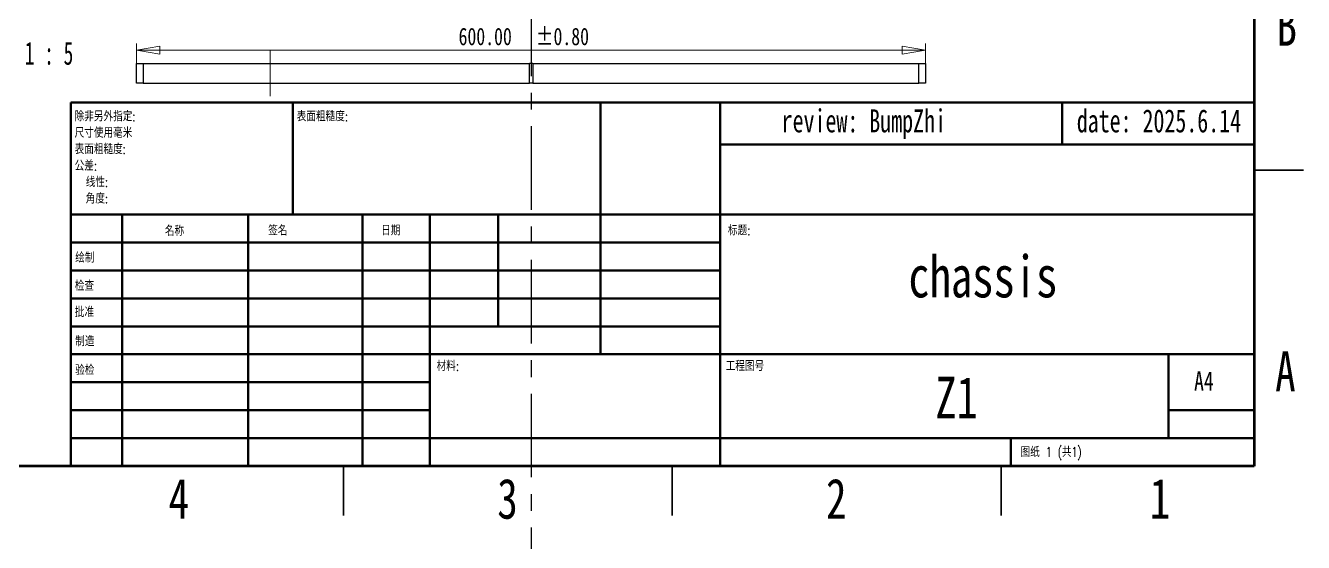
# Model space of a CAD drawing. Header units: millimetres. Extents: x -195 to 429, y -136 to 488.
# Drawn here: x 100.1 to 294.5, y -1.6 to 76.9 of the extents above; entities that cross this region are included whole.
import ezdxf

# ---------------------------------------------------------------- set-up
doc = ezdxf.new("R2010")
doc.units = ezdxf.units.MM
doc.linetypes.add('CENTERX2', pattern=[20.32, 12.7, -2.54, 2.54, -2.54])
doc.styles.add('SLDTEXTSTYLE0', font='TXT', dxfattribs={"width": 0.75})
doc.styles.add('SLDTEXTSTYLE1', font='TXT', dxfattribs={"width": 0.75, "bigfont": 'bigfont'})
doc.styles.add('SLDTEXTSTYLE2', font='TXT', dxfattribs={"width": 0.7})
doc.styles.add('SLDTEXTSTYLE3', font='TXT', dxfattribs={"width": 0.694444, "bigfont": 'bigfont'})
doc.styles.add('SLDTEXTSTYLE5', font='TXT', dxfattribs={"width": 0.62})
doc.dimstyles.new('SLDDIMSTYLE6', dxfattribs={"dimtxt": 2.645833, "dimasz": 3.556, "dimexe": 0, "dimexo": 0.0625, "dimgap": 0.661458, "dimtad": 1, "dimlfac": 5, "dimrnd": 1e-09, "dimzin": 4, "dimdsep": 46, "dimtxsty": 'SLDTEXTSTYLE0', "dimblk1": 'CLOSED', "dimblk2": 'CLOSED', "dimsah": 1, "dimcen": 0.09, "dimadec": 0, "dimazin": 1, "dimtol": 1, "dimtp": 0.8, "dimtm": 0.8, "dimtfac": 1, "dimtofl": 0, "dimtmove": 0, "dimatfit": 3, "dimldrblk": 'CLOSED', "dimfxl": 0, "dimfrac": 2, "dimtolj": 1, "dimtzin": 0, "dimarcsym": 0})

# ---------------------------------------------------------------- blocks, each defined once
blk = doc.blocks.new('_Closed')
at = {"color": 0, "linetype": 'ByBlock', "lineweight": -2}
for p, q in [((-1, 0.166667), (0, 0)), ((-1, 0.166667), (-1, -0.166667)), ((0, 0), (-1, -0.166667)), ((0, 0), (-1, 0))]:
    blk.add_line(p, q, dxfattribs=at)
blk = doc.blocks.new('_D_22')
at = {"color": 7, "linetype": 'Continuous', "lineweight": 0}
for p, q in [((117.02, 69.2), (117.02, 74.21)), ((237.02, 69.2), (237.02, 74.21)), ((117.02, 73.21), (237.02, 73.21))]:
    blk.add_line(p, q, dxfattribs=at)
at = {"color": 7, "linetype": 'Continuous', "lineweight": 18, "xscale": 3.556, "yscale": 3.556, "rotation": 180.0000000000004}
blk.add_blockref('_Closed', (117.02, 73.21, -5.02), dxfattribs=at)
at = {"color": 7, "linetype": 'Continuous', "lineweight": 18, "xscale": 3.556, "yscale": 3.556}
blk.add_blockref('_Closed', (237.02, 73.21, -5.02), dxfattribs=at)
at = {"color": 7, "linetype": 'Continuous', "lineweight": 18, "char_height": 2.646, "attachment_point": 1, "style": 'SLDTEXTSTYLE0'}
for s, insert in [('600.00', (165.99, 76.62)), ('±0.80', (177.73, 76.62))]:
    blk.add_mtext(s, dxfattribs=dict(at, insert=insert))

msp = doc.modelspace()

# ---------------------------------------------------------------- linework, layer by layer
at = {"color": 7, "linetype": 'CENTERX2'}
msp.add_line((177.0202, 488.3702), (177.0202, -135.7733), dxfattribs=at)
at = {"color": 7, "linetype": 'Continuous', "lineweight": 70}
for p, q in [((287, 200), (287, 10)), ((287, 10), (10, 10))]:
    msp.add_line(p, q, dxfattribs=at)
at = {"color": 7, "linetype": 'Continuous', "lineweight": 18}
msp.add_line((137.3475, 73.2021), (137.3475, 66.2021), dxfattribs=at)
at = {"color": 7, "linetype": 'Continuous', "lineweight": 25}
for p, q in [((117.0202, 68.2021), (117.0202, 71.2021)), ((117.0202, 71.2021), (118.0202, 71.2021)), ((118.0202, 71.2021), (118.0202, 68.2021)), ((118.0202, 71.2021), (176.7702, 71.2021)), ((176.7702, 68.2021), (176.7702, 71.2021)), ((177.2702, 71.2021), (176.7702, 71.2021)), ((177.2702, 71.2021), (177.2702, 68.2021)), ((177.2702, 71.2021), (236.0202, 71.2021)), ((236.0202, 68.2021), (236.0202, 71.2021)), ((236.0202, 71.2021), (237.0202, 71.2021)), ((237.0202, 71.2021), (237.0202, 68.2021)), ((118.0202, 68.2021), (117.0202, 68.2021)), ((118.0202, 68.2021), (176.7702, 68.2021)), ((177.2702, 68.2021), (176.7702, 68.2021)), ((177.2702, 68.2021), (236.0202, 68.2021)), ((237.0202, 68.2021), (236.0202, 68.2021))]:
    msp.add_line(p, q, dxfattribs=at)
at = {"color": 7, "linetype": 'Continuous', "lineweight": 50}
for p, q in [((107, 65.25), (287, 65.25)), ((107, 65.25), (107, 10)), ((140.8, 48.25), (140.8, 65.25)), ((187.6, 65.25), (187.6, 27)), ((205.8, 65.25), (205.8, 10)), ((257.8, 58.875), (257.8, 65.25)), ((287, 58.875), (205.8, 58.875)), ((287, 48.25), (107, 48.25)), ((114.8, 48.25), (114.8, 10)), ((133.991, 48.25), (133.991, 10)), ((151.3989, 48.25), (151.3989, 10)), ((161.6, 10), (161.6, 48.25)), ((172, 31.25), (172, 48.25)), ((205.8, 44), (107, 44)), ((205.8, 39.75), (107, 39.75)), ((205.8, 35.5), (107, 35.5)), ((205.8, 31.25), (107, 31.25)), ((161.6, 27), (107, 27)), ((161.6, 27), (287, 27)), ((274, 14.25), (274, 27)), ((161.6, 22.7499), (107, 22.7499)), ((161.6, 18.5), (107, 18.5)), ((287, 18.5), (274, 18.5)), ((107, 14.25), (287, 14.25)), ((250, 10), (250, 14.25))]:
    msp.add_line(p, q, dxfattribs=at)
at = {"color": 7, "linetype": 'Continuous', "lineweight": 35}
for p, q in [((287, 55), (294.5, 55)), ((148.5, 2.5), (148.5, 10)), ((148.5, 10), (148.5, 2.5)), ((198.5, 10), (198.5, 2.5)), ((248.5, 10), (248.5, 2.5))]:
    msp.add_line(p, q, dxfattribs=at)

# ---------------------------------------------------------------- texts
at = {"color": 7, "linetype": 'Continuous', "lineweight": 0}
for s, insert, char_height, attachment_point, style in [('B', (291.9534, 79.9757), 6.096, 2, 'SLDTEXTSTYLE0'), ('1 : 5', (103.6996, 74.5007), 3.5, 2, 'SLDTEXTSTYLE5'), ('review: BumpZhi', (215.1294, 64.223), 3.5, 1, 'SLDTEXTSTYLE2'), ('date: 2025.6.14', (260.0187, 64.223), 3.5, 1, 'SLDTEXTSTYLE2'), ('除非另外指定:', (107.5937, 63.921), 1.5, 1, 'SLDTEXTSTYLE1'), ('表面粗糙度:', (141.3713, 63.9193), 1.5, 1, 'SLDTEXTSTYLE1'), ('尺寸使用毫米', (107.5937, 61.421), 1.5, 1, 'SLDTEXTSTYLE1'), ('表面粗糙度:', (107.5937, 58.921), 1.5, 1, 'SLDTEXTSTYLE1'), ('公差:', (107.5937, 56.421), 1.5, 1, 'SLDTEXTSTYLE1'), ('线性:', (109.2812, 53.921), 1.5, 1, 'SLDTEXTSTYLE1'), ('角度:', (109.2812, 51.421), 1.5, 1, 'SLDTEXTSTYLE1'), ('名称', (121.3222, 46.5015), 1.5, 1, 'SLDTEXTSTYLE1'), ('签名', (137.0336, 46.5618), 1.5, 1, 'SLDTEXTSTYLE1'), ('日期', (154.2147, 46.5762), 1.5, 1, 'SLDTEXTSTYLE1'), ('标题:', (206.9562, 46.5762), 1.5, 1, 'SLDTEXTSTYLE1'), ('绘制', (107.6847, 42.4297), 1.5, 1, 'SLDTEXTSTYLE1'), ('chassis', (245.7418, 42.0082), 6.35, 2, 'SLDTEXTSTYLE0'), ('检查', (107.6236, 38.1544), 1.5, 1, 'SLDTEXTSTYLE1'), ('批准', (107.6216, 34.1768), 1.5, 1, 'SLDTEXTSTYLE1'), ('制造', (107.6822, 29.7337), 1.5, 1, 'SLDTEXTSTYLE1'), ('A', (291.7566, 27.4757), 6.096, 2, 'SLDTEXTSTYLE0'), ('验检', (107.6769, 25.3496), 1.5, 1, 'SLDTEXTSTYLE1'), ('材料:', (162.6459, 25.9861), 1.5, 1, 'SLDTEXTSTYLE1'), ('工程图号', (206.6287, 25.9861), 1.5, 1, 'SLDTEXTSTYLE1'), ('Z1', (241.7402, 23.6069), 6.35, 2, 'SLDTEXTSTYLE0'), ('A4', (277.8712, 24.4064), 2.91042, 1, 'SLDTEXTSTYLE0'), ('图纸 1 (共1)', (251.4783, 12.9001), 1.5, 1, 'SLDTEXTSTYLE3'), ('4', (123.4386, 8.1137), 6.096, 2, 'SLDTEXTSTYLE0'), ('3', (173.4386, 8.1137), 6.096, 2, 'SLDTEXTSTYLE0'), ('2', (223.4386, 8.1137), 6.096, 2, 'SLDTEXTSTYLE0'), ('1', (272.6886, 8.1137), 6.096, 2, 'SLDTEXTSTYLE0')]:
    msp.add_mtext(s, dxfattribs=dict(at, insert=insert, char_height=char_height, attachment_point=attachment_point, style=style))

# ---------------------------------------------------------------- dimensions: what is measured, and where the dimension line sits
at = {"color": 7, "linetype": 'Continuous', "lineweight": 18}
dim = msp.add_linear_dim(base=(237.0202, 73.2133), p1=(117.0202, 68.2021), p2=(237.0202, 68.2021), dimstyle='SLDDIMSTYLE6', dxfattribs=at)
dim.commit()
dim.dimension.update_dxf_attribs({"geometry": '_D_22', "text_midpoint": (176.2411, 73.2133), "dimtype": 160})

doc.saveas('drawing.dxf')
